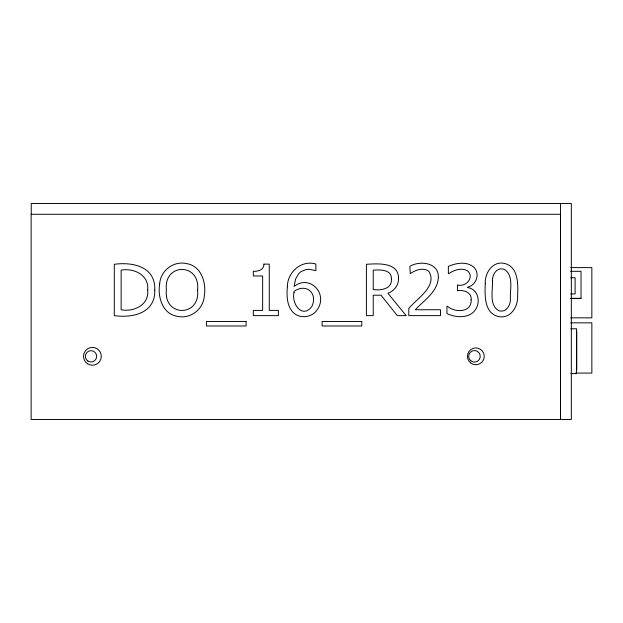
<?xml version="1.0" encoding="UTF-8"?>
<svg xmlns="http://www.w3.org/2000/svg" width="623" height="623" viewBox="0 0 623 623"><rect width="100%" height="100%" fill="white"/><g stroke="black" fill="none" stroke-linecap="round" stroke-linejoin="round"><path stroke-width="0.93" d="M31.243 214.281L31.243 203.48L571.33 203.48L571.33 419.52L31.15 419.52L31.15 214.281L560.529 214.281L560.529 419.52L560.529 203.48M570.73 267.61L591.85 267.61L591.85 317.839L570.73 317.839M570.567 271.309L581.049 271.309L581.049 298.503L570.567 298.503M570.723 277.741L575.107 277.741L575.107 293.947L570.723 293.947M570.567 298.316L581.049 298.316M570.73 322.846L591.85 322.846L591.85 373.068L575.527 373.068M570.793 328.78L576.555 328.78L576.555 373.613L570.793 373.613M576.75 331.343L576.75 369.875M293.986 292.787C291.338 303.596 302.326 319.303 311.889 306.454C318.049 293.347 306.399 282.85 294.095 291.323L293.986 292.787M485.27 283.527C484.865 294.819 483.954 312.287 497.473 316.297C509.692 319.794 518.118 307.404 517.596 296.4C518.017 285.108 518.85 267.719 505.393 263.661C493.19 260.157 484.725 272.516 485.27 283.527M492.396 280.973C493.034 290.341 488.736 304.974 498.75 310.659C505.985 313.089 510.572 305.457 510.432 299.149C509.809 289.75 514.107 274.969 504.062 269.276C496.772 266.893 492.201 274.642 492.396 280.973M287.367 286.712C286.393 296.86 287.016 310.643 297.693 315.534C304.717 318.361 313.462 315.908 317.489 309.358C328.134 293.534 309.849 274.175 294.095 286.424L295.621 278.956L298.767 273.575L300.893 271.683L306.072 269.518L309.125 269.253L315.884 270.631L315.884 264.043C301.392 259.627 287.437 272.165 287.367 286.712M197.592 289.975C200.442 317.271 163.553 317.247 166.38 289.975C163.483 262.571 200.489 262.618 197.592 289.975M159.675 283.893C157.487 296.75 162.369 313.782 177.018 316.266C190.186 319.49 203.519 309.39 204.297 295.917C206.486 283.068 201.541 266.192 186.955 263.669C173.817 260.406 160.532 270.468 159.675 283.893M471.152 299.912C471.751 312.839 454.774 312.855 447.423 306.259L446.94 306.259L446.94 313.533C456.682 318.392 472.281 318.665 476.961 306.789C480.349 299.18 476.759 288.651 467.671 287.6L467.671 287.117C476.003 285.466 480.107 274.447 474.562 267.937C467.78 260.975 456.402 262.836 448.358 266.387L448.358 273.661L448.77 273.661C454.058 269.954 461.441 267.462 467.499 270.764C474.952 277.251 465.693 287.522 457.43 284.945L457.43 290.668C463.567 289.734 472.032 292.273 471.152 299.912M147.69 289.905C149.458 304.857 133.875 312.209 121.135 309.771L121.135 270.148C133.781 267.773 149.271 275.101 147.69 289.905M154.792 290.014C155.462 313.237 132.761 318.182 114.305 315.635L114.305 264.284C133.127 261.792 155.649 266.66 154.792 290.014M438.358 277.352C437.798 291.72 424.162 300.247 415.245 309.74L440.492 309.74L440.492 315.635L408.797 315.635L408.797 308.432C416.748 298.658 437.93 286.043 428.803 271.246C423.079 267.197 415.455 269.977 410.245 273.629L409.872 266.317C419.949 260.274 438.927 262.54 438.358 277.352M398.556 278.216C398.876 285.069 394.195 291.019 387.895 293.285L406.18 315.635L397.31 315.635L381.035 295.216L373.239 295.216L373.239 315.635L366.41 315.635L366.41 264.284C377.476 263.654 398.463 261.824 398.556 278.216M391.415 278.73C392.397 288.971 380.887 290.731 373.239 289.531L373.239 270.148C379.796 269.697 391.727 269.315 391.415 278.73M263.911 264.113C264.152 269.923 257.992 271.558 253.327 271.285L253.327 275.973L262.641 275.973L262.641 310.394L253.327 310.394L253.327 315.635L278.364 315.635L278.364 310.394L269.261 310.394L269.261 264.113L263.911 264.113M246.085 321.499L206.423 321.499L206.423 325.985L246.085 325.985L246.085 321.499M361.761 321.499L322.099 321.499L322.099 325.985L361.761 325.985L361.761 321.499M470.801 360.818A5.786 5.786 0 0 0 480.162 357.244A5.786 5.786 0 0 0 472.382 350.92A5.786 5.786 0 0 0 470.801 360.818M87.89 361.067A5.677 5.677 0 0 0 96.674 356.652A5.677 5.677 0 0 0 88.458 351.255A5.677 5.677 0 0 0 87.89 361.067M470.536 362.843A8.403 8.403 0 0 0 484.133 357.664A8.403 8.403 0 0 0 472.849 348.475A8.403 8.403 0 0 0 470.536 362.843M87.524 363.754A8.886 8.886 0 0 0 101.276 356.839A8.886 8.886 0 0 0 88.404 348.389A8.886 8.886 0 0 0 87.524 363.754"/></g></svg>
